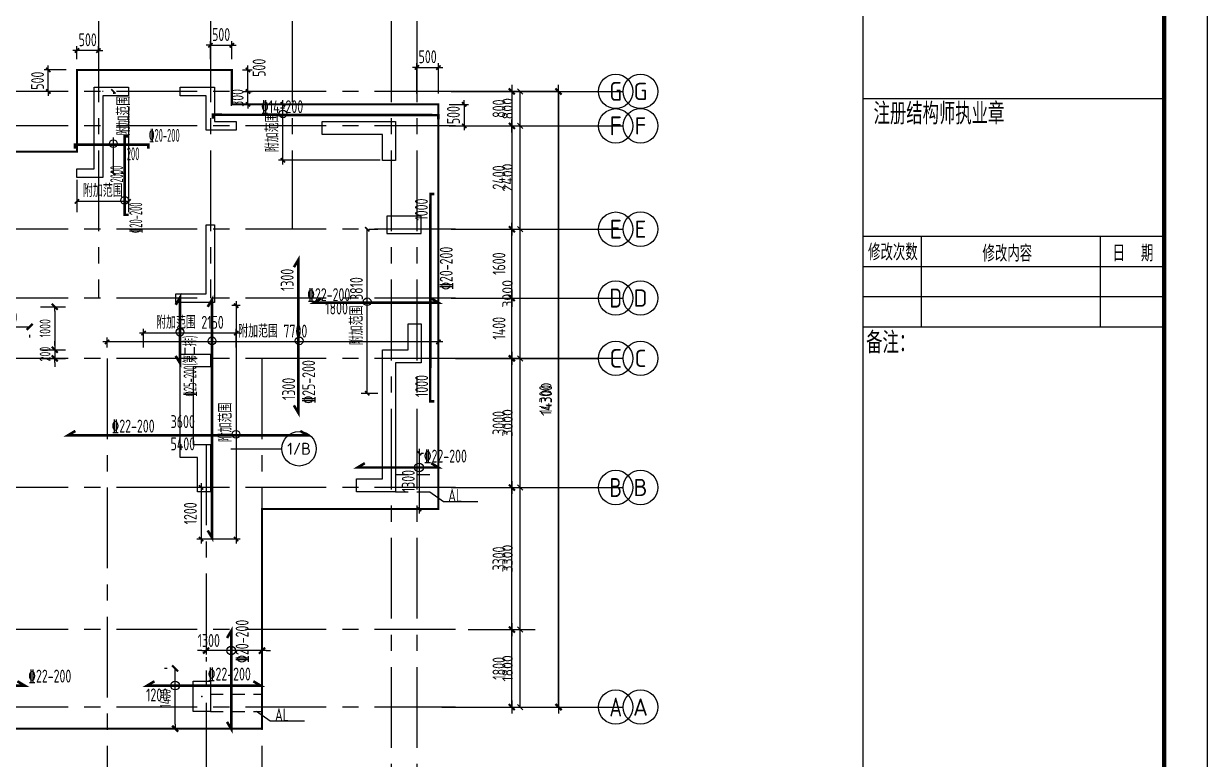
# Model space of a CAD drawing. Extents: x 627893 to 789462, y -407363 to 145317.
# Drawn here: x 714496 to 742006, y 115300 to 132387 of the extents above; entities that cross this region are included whole.
import ezdxf
from ezdxf.enums import TextEntityAlignment as Align

# ---------------------------------------------------------------- set-up
doc = ezdxf.new("R2010")
doc.units = 0
doc.header["$LTSCALE"] = 100
doc.linetypes.add('3', pattern=[5, 3, -2])
doc.linetypes.add('CENTER', pattern=[2, 1.25, -0.25, 0.25, -0.25])
doc.layers.get('0').update_dxf_attribs({"linetype": 'CONTINUOUS'})
doc.layers.get('Defpoints').update_dxf_attribs({"linetype": 'CONTINUOUS'})
for name, color, linetype in [('1508', 2, 'CONTINUOUS'), ('451', 7, 'CONTINUOUS'), ('AXIS', 3, 'CONTINUOUS'), ('AXIS_TEXT', 7, 'CONTINUOUS'), ('DIM', 3, 'CONTINUOUS'), ('dim-wall', 7, 'CONTINUOUS'), ('PAXIS', 253, 'CENTER'), ('PUB_DIM', 3, 'CONTINUOUS'), ('PUB_TITLE', 4, 'CONTINUOUS'), ('Z-TEXT', 2, 'CONTINUOUS'), ('板底钢筋', 24, 'CONTINUOUS'), ('柱', 2, 'CONTINUOUS'), ('梁虚线', 134, '3'), ('砼墙', 3, 'CONTINUOUS'), ('重心计算', 7, 'CONTINUOUS')]:
    doc.layers.add(name, color=color, linetype=linetype)
doc.layers.add('REIN', color=6, linetype='CONTINUOUS', lineweight=18)
doc.styles.add('_TCH_AXIS', font='tssdeng.shx', dxfattribs={"width": 0.7, "bigfont": 'tssdchn.shx'})
doc.styles.add('CADReader_TextStyle', font='tssdeng.shx', dxfattribs={"height": 0.2, "bigfont": 'gbcbig.shx'})
doc.styles.add('COMPLEX', font='tssdeng.shx', dxfattribs={"width": 0.7, "bigfont": 'tssdchn.shx'})
doc.styles.add('dim_font', font='tssdeng.shx', dxfattribs={"width": 0.7, "bigfont": 'tssdchn.shx'})
doc.styles.add('HZTXT2', font='tssdeng.shx', dxfattribs={"width": 0.7, "bigfont": 'tssdchn.shx'})
doc.styles.get("Standard").update_dxf_attribs({"font": 'tssdeng.shx', "width": 0.7, "bigfont": 'tssdchn.shx'})
doc.styles.add('TSSD_Dimension', font='Tssdeng.shx', dxfattribs={"width": 0.7, "bigfont": 'tssdchn.shx'})
doc.dimstyles.new('DIMN', dxfattribs={"dimtxt": 300, "dimasz": 1, "dimexe": 250, "dimexo": 300, "dimgap": 150, "dimtad": 1, "dimdec": 0, "dimzin": 0, "dimdsep": 46, "dimtxsty": 'dim_font', "dimblk": '_DIMX', "dimcen": 0.09, "dimclrt": 7, "dimadec": 0, "dimazin": 0, "dimtfac": 1, "dimtdec": 0, "dimtix": 1, "dimtmove": 2, "dimatfit": 3, "dimldrblk": '_DIMX', "dimfxl": 250, "dimtolj": 1, "dimtzin": 0, "dimarcsym": 0})
doc.dimstyles.new('TSSD_100_100', dxfattribs={"dimtxt": 300, "dimasz": 100, "dimexe": 100, "dimexo": 250, "dimgap": 100, "dimtad": 1, "dimdec": 0, "dimzin": 0, "dimdsep": 46, "dimtxsty": 'TSSD_Dimension', "dimblk": 'ARCHTICK', "dimcen": 0, "dimdle": 100, "dimclrt": 7, "dimadec": 0, "dimazin": 0, "dimtfac": 1, "dimtdec": 0, "dimtix": 1, "dimtmove": 2, "dimatfit": 3, "dimfxl": 1, "dimtolj": 1, "dimtzin": 0, "dimarcsym": 0})
doc.dimstyles.new('TSSD_100_100$0', dxfattribs={"dimtxt": 300, "dimasz": 100, "dimexe": 250, "dimexo": 250, "dimgap": 100, "dimtad": 1, "dimdec": 0, "dimzin": 0, "dimdsep": 46, "dimtxsty": 'TSSD_Dimension', "dimblk": '_TSDBK', "dimblk1": '_TSDBK', "dimblk2": '_TSDBK', "dimsah": 1, "dimcen": 0, "dimclrt": 7, "dimadec": 0, "dimazin": 0, "dimtfac": 1, "dimtdec": 0, "dimtix": 1, "dimtmove": 2, "dimatfit": 3, "dimldrblk": '_TSDBK', "dimfxl": 1, "dimtolj": 1, "dimtzin": 0, "dimarcsym": 0})

# ---------------------------------------------------------------- blocks, each defined once
blk = doc.blocks.new('A1tk')
at = {"layer": 'PUB_TITLE'}
for p, q in [((-526585, -91242), (-526585, -33842)), ((-526585, -47510), (-519585, -47510)), ((-526585, -50710), (-519585, -50710)), ((-525232, -50710), (-525232, -52810)), ((-521079, -50710), (-521079, -52810)), ((-526585, -51410), (-519585, -51410)), ((-526585, -52110), (-519585, -52110)), ((-526585, -52810), (-519585, -52810))]:
    blk.add_line(p, q, dxfattribs=at)
blk.add_lwpolyline([(-602685, -92242), (-602685, -32842), (-518585, -32842), (-518585, -92242)], close=True, dxfattribs=at)
at = {"layer": 'PUB_TITLE', "const_width": 100}
blk.add_lwpolyline([(-600185, -91242), (-519585, -91242), (-519585, -33842), (-600185, -33842)], close=True, dxfattribs=at)
at = {"layer": 'PUB_TITLE', "style": 'HZTXT2', "width": 0.8}
for s, height, p in [('注册结构师执业章', 500, (-524822, -47833)), ('修改次数', 380, (-525893, -51061)), ('修改内容', 380, (-523233, -51088)), ('日  期', 380, (-520313, -51088)), ('备注：', 500, (-525945, -53153))]:
    blk.add_text(s, height=height, dxfattribs=at).set_placement(p, align=Align.MIDDLE)
blk = doc.blocks.new('_ArchTick')
at = {"color": 0, "linetype": 'ByBlock', "const_width": 0.4}
blk.add_lwpolyline([(-0.5, -0.5), (0.5, 0.5)], dxfattribs=at)
blk = doc.blocks.new('*D56')
at = {"layer": 'Defpoints', "color": 0}
for p in [(724135, 131369), (723635, 130513), (724135, 130513)]:
    blk.add_point(p, dxfattribs=at)
at = {"layer": 'DIM', "color": 0, "lineweight": -2}
for p, q in [((723635, 131369), (723535, 131369)), ((723635, 130763), (723635, 131469)), ((723635, 131369), (724135, 131369)), ((724135, 130763), (724135, 131469)), ((724135, 131369), (724235, 131369))]:
    blk.add_line(p, q, dxfattribs=at)
at = {"layer": 'DIM', "color": 0, "lineweight": -2, "xscale": 100, "yscale": 100, "zscale": 100}
for p, rotation in [((723635, 131369), 359.9999999933299), ((724135, 131369), 179.9999999933299)]:
    blk.add_blockref('_ArchTick', p, dxfattribs=dict(at, rotation=rotation))
at = {"layer": 'DIM', "color": 7, "insert": (723885, 131619), "char_height": 300, "attachment_point": 5, "rotation": 360, "style": 'TSSD_Dimension'}
blk.add_mtext('\\A1;500', dxfattribs=at)
blk = doc.blocks.new('*D57')
at = {"layer": 'Defpoints', "color": 0}
for p in [(724135, 130513), (724135, 130013), (724734, 130013)]:
    blk.add_point(p, dxfattribs=at)
at = {"layer": 'DIM', "color": 0, "lineweight": -2}
for p, q in [((724385, 130513), (724834, 130513)), ((724734, 130513), (724734, 130613)), ((724734, 130513), (724734, 130013)), ((724385, 130013), (724834, 130013)), ((724734, 130013), (724734, 129913))]:
    blk.add_line(p, q, dxfattribs=at)
at = {"layer": 'DIM', "color": 0, "lineweight": -2, "xscale": 100, "yscale": 100, "zscale": 100}
for p, rotation in [((724734, 130513), 270), ((724734, 130013), 90)]:
    blk.add_blockref('_ArchTick', p, dxfattribs=dict(at, rotation=rotation))
at = {"layer": 'DIM', "color": 7, "insert": (724484, 130263), "char_height": 300, "attachment_point": 5, "rotation": 90, "style": 'TSSD_Dimension'}
blk.add_mtext('\\A1;500', dxfattribs=at)
blk = doc.blocks.new('*D58')
at = {"layer": 'Defpoints', "color": 0}
for p in [(719335, 130813), (719709, 130813), (719335, 130513)]:
    blk.add_point(p, dxfattribs=at)
at = {"layer": 'DIM', "color": 0, "lineweight": -2}
for p, q in [((719585, 130813), (719809, 130813)), ((719709, 130813), (719709, 130913)), ((719709, 130513), (719709, 130813)), ((719585, 130513), (719809, 130513)), ((719709, 130513), (719709, 130413))]:
    blk.add_line(p, q, dxfattribs=at)
at = {"layer": 'DIM', "color": 0, "lineweight": -2, "xscale": 100, "yscale": 100, "zscale": 100}
for p, rotation in [((719709, 130813), 270), ((719709, 130513), 90)]:
    blk.add_blockref('_ArchTick', p, dxfattribs=dict(at, rotation=rotation))
at = {"layer": 'DIM', "color": 7, "insert": (719459, 130663), "char_height": 300, "attachment_point": 5, "rotation": 90, "style": 'TSSD_Dimension'}
blk.add_mtext('\\A1;300', dxfattribs=at)
blk = doc.blocks.new('*D59')
at = {"layer": 'Defpoints', "color": 0}
for p in [(719335, 131313), (719709, 131313), (719335, 130813)]:
    blk.add_point(p, dxfattribs=at)
at = {"layer": 'DIM', "color": 0, "lineweight": -2}
for p, q in [((719585, 131313), (719809, 131313)), ((719709, 130713), (719709, 131413)), ((719585, 130813), (719809, 130813))]:
    blk.add_line(p, q, dxfattribs=at)
at = {"layer": 'DIM', "color": 0, "lineweight": -2, "xscale": 100, "yscale": 100, "zscale": 100}
for p, rotation in [((719709, 131313), 90), ((719709, 130813), 270)]:
    blk.add_blockref('_ArchTick', p, dxfattribs=dict(at, rotation=rotation))
at = {"layer": 'DIM', "color": 7, "insert": (719968, 131363), "char_height": 300, "attachment_point": 5, "rotation": 90, "style": 'TSSD_Dimension'}
blk.add_mtext('\\A1;500', dxfattribs=at)
blk = doc.blocks.new('*D60')
at = {"layer": 'Defpoints', "color": 0}
for p in [(715735, 131763), (715735, 131313), (716235, 131464)]:
    blk.add_point(p, dxfattribs=at)
at = {"layer": 'DIM', "color": 0, "lineweight": -2}
for p, q in [((715735, 131563), (715735, 131863)), ((716235, 131714), (716235, 131863)), ((715735, 131763), (715635, 131763)), ((716235, 131763), (715735, 131763)), ((716235, 131763), (716335, 131763))]:
    blk.add_line(p, q, dxfattribs=at)
at = {"layer": 'DIM', "color": 0, "lineweight": -2, "xscale": 100, "yscale": 100, "zscale": 100}
for p, rotation in [((715735, 131763), 359.9999999933299), ((716235, 131763), 179.9999999933299)]:
    blk.add_blockref('_ArchTick', p, dxfattribs=dict(at, rotation=rotation))
at = {"layer": 'DIM', "color": 7, "insert": (715985, 132013), "char_height": 300, "attachment_point": 5, "rotation": 360, "style": 'TSSD_Dimension'}
blk.add_mtext('\\A1;500', dxfattribs=at)
blk = doc.blocks.new('*D61')
at = {"layer": 'Defpoints', "color": 0}
for p in [(719335, 131884), (718835, 131313), (719335, 131313)]:
    blk.add_point(p, dxfattribs=at)
at = {"layer": 'DIM', "color": 0, "lineweight": -2}
for p, q in [((718835, 131884), (718735, 131884)), ((718835, 131563), (718835, 131984)), ((718835, 131884), (719335, 131884)), ((719335, 131563), (719335, 131984)), ((719335, 131884), (719435, 131884))]:
    blk.add_line(p, q, dxfattribs=at)
at = {"layer": 'DIM', "color": 0, "lineweight": -2, "xscale": 100, "yscale": 100, "zscale": 100}
for p, rotation in [((718835, 131884), 359.9999999933299), ((719335, 131884), 179.9999999933299)]:
    blk.add_blockref('_ArchTick', p, dxfattribs=dict(at, rotation=rotation))
at = {"layer": 'DIM', "color": 7, "insert": (719085, 132134), "char_height": 300, "attachment_point": 5, "rotation": 360, "style": 'TSSD_Dimension'}
blk.add_mtext('\\A1;500', dxfattribs=at)
blk = doc.blocks.new('*D62')
at = {"layer": 'Defpoints', "color": 0}
for p in [(715069, 131313), (715735, 131313), (715735, 130813)]:
    blk.add_point(p, dxfattribs=at)
at = {"layer": 'DIM', "color": 0, "lineweight": -2}
for p, q in [((715485, 131313), (714969, 131313)), ((715069, 131313), (715069, 131413)), ((715069, 130813), (715069, 131313)), ((715485, 130813), (714969, 130813)), ((715069, 130813), (715069, 130713))]:
    blk.add_line(p, q, dxfattribs=at)
at = {"layer": 'DIM', "color": 0, "lineweight": -2, "xscale": 100, "yscale": 100, "zscale": 100}
for p, rotation in [((715069, 131313), 270), ((715069, 130813), 90)]:
    blk.add_blockref('_ArchTick', p, dxfattribs=dict(at, rotation=rotation))
at = {"layer": 'DIM', "color": 7, "insert": (714819, 131063), "char_height": 300, "attachment_point": 5, "rotation": 90, "style": 'TSSD_Dimension'}
blk.add_mtext('\\A1;500', dxfattribs=at)
blk = doc.blocks.new('*D85')
at = {"layer": 'Defpoints', "color": 0}
for p in [(719485, 121613), (718620, 120413), (719625, 120413)]:
    blk.add_point(p, dxfattribs=at)
at = {"layer": 'DIM', "color": 0, "lineweight": -2}
for p, q in [((719235, 121613), (718520, 121613)), ((718620, 121713), (718620, 120313)), ((719375, 120413), (718520, 120413))]:
    blk.add_line(p, q, dxfattribs=at)
at = {"layer": 'DIM', "color": 0, "lineweight": -2, "xscale": 100, "yscale": 100, "zscale": 100}
for p, rotation in [((718620, 121613), 90), ((718620, 120413), 270)]:
    blk.add_blockref('_ArchTick', p, dxfattribs=dict(at, rotation=rotation))
at = {"layer": 'DIM', "color": 7, "insert": (718370, 121013), "char_height": 300, "attachment_point": 5, "rotation": 90, "style": 'TSSD_Dimension'}
blk.add_mtext('\\A1;1200', dxfattribs=at)
blk = doc.blocks.new('_TSDBK')
blk.add_line((-1, 0), (0, 0))
at = {"const_width": 0.5}
blk.add_lwpolyline([(-0.7, -0.7), (0.7, 0.7)], dxfattribs=at)
blk = doc.blocks.new('*D93')
at = {"layer": 'Defpoints', "color": 0}
for p in [(718016, 117413), (718080, 117413), (718080, 116013)]:
    blk.add_point(p, dxfattribs=at)
at = {"layer": 'dim-wall', "color": 0, "lineweight": -2}
for p, q in [((717830, 117413), (717766, 117413)), ((718016, 116113), (718016, 117313)), ((717830, 116013), (717766, 116013))]:
    blk.add_line(p, q, dxfattribs=at)
at = {"layer": 'dim-wall', "color": 0, "lineweight": -2, "xscale": 100, "yscale": 100, "zscale": 100}
for p, rotation in [((718016, 117413), 90), ((718016, 116013), 270)]:
    blk.add_blockref('_TSDBK', p, dxfattribs=dict(at, rotation=rotation))
at = {"layer": 'dim-wall', "color": 7, "insert": (717791, 116713), "char_height": 250, "attachment_point": 5, "rotation": 90, "style": 'TSSD_Dimension'}
blk.add_mtext('\\A1;1400', dxfattribs=at)
blk = doc.blocks.new('*D94')
at = {"layer": 'Defpoints', "color": 0}
for p in [(723485, 122413), (723485, 121113), (723685, 121113)]:
    blk.add_point(p, dxfattribs=at)
at = {"layer": 'dim-wall', "color": 0, "lineweight": -2}
for p, q in [((723685, 122513), (723685, 121013)), ((723735, 122413), (723785, 122413)), ((723735, 121113), (723785, 121113))]:
    blk.add_line(p, q, dxfattribs=at)
at = {"layer": 'dim-wall', "color": 0, "lineweight": -2, "xscale": 100, "yscale": 100, "zscale": 100}
for p, rotation in [((723685, 122413), 90), ((723685, 121113), 270)]:
    blk.add_blockref('_ArchTick', p, dxfattribs=dict(at, rotation=rotation))
at = {"layer": 'dim-wall', "color": 7, "insert": (723435, 121763), "char_height": 300, "attachment_point": 5, "rotation": 90, "style": 'TSSD_Dimension'}
blk.add_mtext('\\A1;1300', dxfattribs=at)
blk = doc.blocks.new('*D95')
at = {"layer": 'Defpoints', "color": 0}
for p in [(719775, 125838), (719433, 120413), (719775, 120413)]:
    blk.add_point(p, dxfattribs=at)
at = {"layer": 'dim-wall', "color": 0, "lineweight": -2}
for p, q in [((719525, 125838), (719333, 125838)), ((719433, 125938), (719433, 120313)), ((719525, 120413), (719333, 120413))]:
    blk.add_line(p, q, dxfattribs=at)
at = {"layer": 'dim-wall', "color": 0, "lineweight": -2, "xscale": 100, "yscale": 100, "zscale": 100}
for p, rotation in [((719433, 125838), 90), ((719433, 120413), 270)]:
    blk.add_blockref('_ArchTick', p, dxfattribs=dict(at, rotation=rotation))
at = {"layer": 'dim-wall', "color": 7, "insert": (719183, 123125), "char_height": 300, "attachment_point": 5, "rotation": 90, "style": 'TSSD_Dimension'}
blk.add_mtext('\\A1;\\A1;附加范围', dxfattribs=at)
blk = doc.blocks.new('*D96')
at = {"layer": 'Defpoints', "color": 0}
for p in [(716435, 124996), (724135, 125112), (716435, 124613)]:
    blk.add_point(p, dxfattribs=at)
at = {"layer": 'dim-wall', "color": 0, "lineweight": -2}
for p, q in [((724235, 124996), (716335, 124996)), ((716435, 124863), (716435, 125096)), ((724135, 124862), (724135, 124896))]:
    blk.add_line(p, q, dxfattribs=at)
at = {"layer": 'dim-wall', "color": 0, "lineweight": -2, "xscale": 100, "yscale": 100, "zscale": 100}
for p, rotation in [((716435, 124996), 179.9999999933299), ((724135, 124996), 359.9999999933299)]:
    blk.add_blockref('_ArchTick', p, dxfattribs=dict(at, rotation=rotation))
at = {"layer": 'dim-wall', "color": 11, "insert": (720285, 125246), "char_height": 300, "attachment_point": 5, "rotation": 360, "style": 'TSSD_Dimension'}
blk.add_mtext('\\A1;附加范围 7700', dxfattribs=at)
blk = doc.blocks.new('*D97')
at = {"layer": 'Defpoints', "color": 0}
for p in [(717285, 125200), (717285, 124613), (719435, 124613)]:
    blk.add_point(p, dxfattribs=at)
at = {"layer": 'dim-wall', "color": 0, "lineweight": -2}
for p, q in [((719535, 125200), (717185, 125200)), ((717285, 124863), (717285, 125300)), ((719435, 124863), (719435, 125300))]:
    blk.add_line(p, q, dxfattribs=at)
at = {"layer": 'dim-wall', "color": 0, "lineweight": -2, "xscale": 100, "yscale": 100, "zscale": 100, "rotation": 180}
blk.add_blockref('_ArchTick', (717285, 125200), dxfattribs=at)
at = {"layer": 'dim-wall', "color": 0, "lineweight": -2, "xscale": 100, "yscale": 100, "zscale": 100}
blk.add_blockref('_ArchTick', (719435, 125200), dxfattribs=at)
at = {"layer": 'dim-wall', "color": 7, "insert": (718360, 125450), "char_height": 300, "attachment_point": 5, "style": 'TSSD_Dimension'}
blk.add_mtext('\\A1;附加范围 2150', dxfattribs=at)
blk = doc.blocks.new('*D98')
at = {"layer": 'Defpoints', "color": 0}
for p in [(722268, 127613), (722480, 127613), (722089, 123803)]:
    blk.add_point(p, dxfattribs=at)
at = {"layer": 'dim-wall', "color": 0, "lineweight": -2}
for p, q in [((722480, 123803), (722480, 127613)), ((722518, 127613), (722730, 127613)), ((722339, 123803), (722730, 123803))]:
    blk.add_line(p, q, dxfattribs=at)
at = {"layer": 'dim-wall', "color": 0, "lineweight": -2, "xscale": 100, "yscale": 100, "zscale": 100}
for p, rotation in [((722480, 127613), 90), ((722480, 123803), 270)]:
    blk.add_blockref('_ArchTick', p, dxfattribs=dict(at, rotation=rotation))
at = {"layer": 'dim-wall', "color": 7, "insert": (722230, 125708), "char_height": 300, "attachment_point": 5, "rotation": 90, "style": 'TSSD_Dimension'}
blk.add_mtext('\\A1;附加范围 3810', dxfattribs=at)
blk = doc.blocks.new('*D99')
at = {"layer": 'Defpoints', "color": 0}
for p in [(720521, 130513), (723035, 130513), (723035, 129213)]:
    blk.add_point(p, dxfattribs=at)
at = {"layer": 'dim-wall', "color": 0, "lineweight": -2}
for p, q in [((722785, 130513), (720421, 130513)), ((720521, 129113), (720521, 130613)), ((722785, 129213), (720421, 129213))]:
    blk.add_line(p, q, dxfattribs=at)
at = {"layer": 'dim-wall', "color": 0, "lineweight": -2, "xscale": 100, "yscale": 100, "zscale": 100}
for p, rotation in [((720521, 130513), 90), ((720521, 129213), 270)]:
    blk.add_blockref('_ArchTick', p, dxfattribs=dict(at, rotation=rotation))
at = {"layer": 'dim-wall', "color": 7, "insert": (720271, 129863), "char_height": 300, "attachment_point": 5, "rotation": 90, "style": 'TSSD_Dimension'}
blk.add_mtext('\\A1;\\A1;\\A1;\\A1;\\A1;附加范围', dxfattribs=at)
blk = doc.blocks.new('*D100')
at = {"layer": 'Defpoints', "color": 0}
for p in [(713635, 125812), (714635, 125409), (714635, 125345)]:
    blk.add_point(p, dxfattribs=at)
at = {"layer": 'dim-wall', "color": 0, "lineweight": -2}
for p, q in [((713635, 125562), (713635, 125095)), ((713735, 125345), (714535, 125345)), ((714635, 125159), (714635, 125095))]:
    blk.add_line(p, q, dxfattribs=at)
at = {"layer": 'dim-wall', "color": 0, "lineweight": -2, "xscale": 100, "yscale": 100, "zscale": 100}
for p, rotation in [((713635, 125345), 179.9999999933299), ((714635, 125345), 359.9999999933299)]:
    blk.add_blockref('_TSDBK', p, dxfattribs=dict(at, rotation=rotation))
at = {"layer": 'dim-wall', "color": 7, "insert": (714135, 125570), "char_height": 250, "attachment_point": 5, "rotation": 360, "style": 'TSSD_Dimension'}
blk.add_mtext('\\A1;1000', dxfattribs=at)
blk = doc.blocks.new('*D101')
at = {"layer": 'Defpoints', "color": 0}
for p in [(714635, 125813), (714635, 124812), (715219, 124812)]:
    blk.add_point(p, dxfattribs=at)
at = {"layer": 'dim-wall', "color": 0, "lineweight": -2}
for p, q in [((714885, 125813), (715469, 125813)), ((715219, 125713), (715219, 124912)), ((714885, 124812), (715469, 124812))]:
    blk.add_line(p, q, dxfattribs=at)
at = {"layer": 'dim-wall', "color": 0, "lineweight": -2, "xscale": 100, "yscale": 100, "zscale": 100}
for p, rotation in [((715219, 125813), 90), ((715219, 124812), 270)]:
    blk.add_blockref('_TSDBK', p, dxfattribs=dict(at, rotation=rotation))
at = {"layer": 'dim-wall', "color": 7, "insert": (714994, 125312), "char_height": 250, "attachment_point": 5, "rotation": 90, "style": 'TSSD_Dimension'}
blk.add_mtext('\\A1;1000', dxfattribs=at)
blk = doc.blocks.new('*D102')
at = {"layer": 'Defpoints', "color": 0}
for p in [(714635, 124812), (714635, 124613), (715219, 124613)]:
    blk.add_point(p, dxfattribs=at)
at = {"layer": 'dim-wall', "color": 0, "lineweight": -2}
for p, q in [((715219, 124912), (715219, 125012)), ((714885, 124812), (715469, 124812)), ((715219, 124812), (715219, 124613)), ((714885, 124613), (715469, 124613)), ((715219, 124513), (715219, 124413))]:
    blk.add_line(p, q, dxfattribs=at)
at = {"layer": 'dim-wall', "color": 0, "lineweight": -2, "xscale": 100, "yscale": 100, "zscale": 100}
for p, rotation in [((715219, 124812), 270), ((715219, 124613), 90)]:
    blk.add_blockref('_TSDBK', p, dxfattribs=dict(at, rotation=rotation))
at = {"layer": 'dim-wall', "color": 7, "insert": (714994, 124712), "char_height": 250, "attachment_point": 5, "rotation": 90, "style": 'TSSD_Dimension'}
blk.add_mtext('\\A1;200', dxfattribs=at)
blk = doc.blocks.new('*D103')
at = {"layer": 'Defpoints', "color": 0}
for p in [(716591, 130813), (716502, 128913), (716581, 128913)]:
    blk.add_point(p, dxfattribs=at)
at = {"layer": 'dim-wall', "color": 0, "lineweight": -2}
for p, q in [((716341, 130813), (716331, 130813)), ((716581, 130813), (716581, 130759)), ((716581, 128913), (716581, 129742)), ((716752, 128913), (716831, 128913))]:
    blk.add_line(p, q, dxfattribs=at)
at = {"layer": 'dim-wall', "color": 0, "lineweight": -2, "xscale": 100, "yscale": 100, "zscale": 100}
for p, rotation in [((716581, 130813), 90), ((716581, 128913), 270)]:
    blk.add_blockref('_ArchTick', p, dxfattribs=dict(at, rotation=rotation))
at = {"layer": 'dim-wall', "color": 7, "insert": (716817, 130251), "char_height": 300, "attachment_point": 5, "rotation": 90, "style": 'TSSD_Dimension'}
blk.add_mtext('\\A1;\\A1;\\A1;\\A1;\\A1;\\A1;附加范围', dxfattribs=at)
blk = doc.blocks.new('*D104')
at = {"layer": 'Defpoints', "color": 0}
for p in [(716935, 130713), (715735, 129013), (715735, 128260)]:
    blk.add_point(p, dxfattribs=at)
at = {"layer": 'dim-wall', "color": 0, "lineweight": -2}
for p, q in [((716935, 130463), (716935, 128010)), ((715735, 128763), (715735, 128010)), ((716935, 128260), (715735, 128260))]:
    blk.add_line(p, q, dxfattribs=at)
at = {"layer": 'dim-wall', "color": 0, "lineweight": -2, "xscale": 100, "yscale": 100, "zscale": 100}
for p, rotation in [((715735, 128260), 179.9999999933299), ((716935, 128260), 359.9999999933299)]:
    blk.add_blockref('_ArchTick', p, dxfattribs=dict(at, rotation=rotation))
at = {"layer": 'dim-wall', "color": 7, "insert": (716335, 128510), "char_height": 300, "attachment_point": 5, "rotation": 360, "style": 'TSSD_Dimension'}
blk.add_mtext('\\A1;\\A1;\\A1;\\A1;\\A1;\\A1;附加范围', dxfattribs=at)
blk = doc.blocks.new('*D107')
at = {"layer": 'Defpoints', "color": 0}
for p in [(718735, 117926), (718735, 117824), (720035, 117926)]:
    blk.add_point(p, dxfattribs=at)
at = {"layer": 'dim-wall', "color": 0, "lineweight": -2}
for p, q in [((718635, 117824), (718535, 117824)), ((720035, 117824), (718735, 117824)), ((720135, 117824), (720235, 117824)), ((718735, 117676), (718735, 117574)), ((720035, 117676), (720035, 117574))]:
    blk.add_line(p, q, dxfattribs=at)
at = {"layer": 'dim-wall', "color": 0, "lineweight": -2, "xscale": 100, "yscale": 100, "zscale": 100}
blk.add_blockref('_TSDBK', (718735, 117824), dxfattribs=at)
at = {"layer": 'dim-wall', "color": 0, "lineweight": -2, "xscale": 100, "yscale": 100, "zscale": 100, "rotation": 180}
blk.add_blockref('_TSDBK', (720035, 117824), dxfattribs=at)
at = {"layer": 'dim-wall', "color": 7, "insert": (718799, 118060), "char_height": 300, "attachment_point": 5, "style": 'TSSD_Dimension'}
blk.add_mtext('\\A1;1300', dxfattribs=at)
blk = doc.blocks.new('_AXISO')
blk.add_circle((0, 0), 0.5)
at = {"layer": 'AXIS_TEXT', "style": 'COMPLEX', "width": 1.041667}
blk.add_attdef('A', text='', height=0.56, dxfattribs=at).set_placement((-0.25, -0.28), (0.25, -0.28), align=Align.FIT)
blk = doc.blocks.new('_DIMX')
blk.add_line((-150, 0), (150, 0))
at = {"const_width": 50}
blk.add_lwpolyline([(-70, -70), (70, 70)], dxfattribs=at)
blk = doc.blocks.new('*D1039')
at = {"layer": 'Defpoints', "color": 0}
for p in [(724529, 130813), (724529, 130013), (725842, 130013)]:
    blk.add_point(p, dxfattribs=at)
at = {"layer": 'PUB_DIM', "color": 0, "lineweight": -2}
for p, q in [((724829, 130813), (726092, 130813)), ((725842, 130814), (725842, 130815)), ((725842, 130813), (725842, 130013)), ((724829, 130013), (726092, 130013)), ((725842, 130012), (725842, 130011))]:
    blk.add_line(p, q, dxfattribs=at)
for p, rotation in [((725842, 130813), 270), ((725842, 130013), 90)]:
    blk.add_blockref('_DIMX', p, dxfattribs=dict(at, rotation=rotation))
at = {"layer": 'PUB_DIM', "color": 7, "insert": (725542, 130413), "char_height": 300, "attachment_point": 5, "rotation": 90, "style": 'dim_font'}
blk.add_mtext('\\A1;800', dxfattribs=at)
blk = doc.blocks.new('*D1040')
at = {"layer": 'Defpoints', "color": 0}
for p in [(724529, 130013), (724529, 127613), (725842, 127613)]:
    blk.add_point(p, dxfattribs=at)
at = {"layer": 'PUB_DIM', "color": 0, "lineweight": -2}
for p, q in [((724829, 130013), (726092, 130013)), ((725842, 130012), (725842, 127614)), ((724829, 127613), (726092, 127613))]:
    blk.add_line(p, q, dxfattribs=at)
for p, rotation in [((725842, 130013), 90), ((725842, 127613), 270)]:
    blk.add_blockref('_DIMX', p, dxfattribs=dict(at, rotation=rotation))
at = {"layer": 'PUB_DIM', "color": 7, "insert": (725542, 128813), "char_height": 300, "attachment_point": 5, "rotation": 90, "style": 'dim_font'}
blk.add_mtext('\\A1;2400', dxfattribs=at)

msp = doc.modelspace()

# ---------------------------------------------------------------- linework, layer by layer
at = {"layer": '1508', "const_width": 50}
msp.add_lwpolyline([(678034.5, 116012.5), (720034.5, 116012.5), (720034.5, 121112.5), (724134.5, 121112.5), (724134.5, 121112.5), (724134.5, 121112.5), (724134.5, 130512.5), (724134.5, 130512.5), (724134.5, 130512.5), (719334.5, 130512.5), (719334.5, 131312.5), (715734.5, 131312.5), (715734.5, 129412.5), (712034.5, 129412.5)], dxfattribs=at)
at = {"layer": '451'}
for centre, radius in [((720520.6, 130290.5), 89.9), ((716581.3, 129598.6), 89.9), ((716844.4, 128282.5), 89.9), ((722480.4, 125927.6), 89.9), ((718129.2, 125222.2), 89.9), ((718873.5, 125018.8), 89.9), ((720899.6, 125018.8), 89.9), ((719432.6, 122849.2), 89.9), ((723684.6, 122078), 102.2), ((719318.1, 117826.8), 102.2), ((718015.6, 117012.9), 102.2)]:
    msp.add_circle(centre, radius, dxfattribs=at)
at = {"layer": 'AXIS'}
for p, q in [((724528.6, 130812.9), (727855.7, 130812.9)), ((724528.6, 130012.9), (727855.7, 130012.9)), ((724528.6, 127612.9), (727855.7, 127612.9)), ((724528.6, 126012.9), (727855.7, 126012.9)), ((724528.6, 124612.9), (727855.7, 124612.9)), ((724528.6, 121612.9), (727855.7, 121612.9)), ((724528.6, 116512.9), (727855.7, 116512.9))]:
    msp.add_line(p, q, dxfattribs=at)
at = {"layer": 'AXIS', "linetype": 'Continuous'}
for points in [[(724432.2, 130813.8), (728432.2, 130813.8)], [(724432.2, 130013.8), (728432.2, 130013.8)], [(724432.2, 127613.8), (728432.2, 127613.8)], [(724432.2, 126013.8), (728432.2, 126013.8)], [(724432.2, 124613.8), (728432.2, 124613.8)], [(719307.6, 122512.5), (720497.1, 122512.5)], [(719307.6, 122512.5), (720497.1, 122512.5)], [(724432.2, 121613.8), (728432.2, 121613.8)], [(724432.2, 116513.8), (728432.2, 116513.8)]]:
    msp.add_lwpolyline(points, dxfattribs=at)
for centre in [(728832.2, 130813.8), (728832.2, 130013.8), (728832.2, 127613.8), (728832.2, 126013.8), (728832.2, 124613.8), (720897, 122512.5), (720897, 122512.5), (728832.2, 121613.8), (728832.2, 116513.8)]:
    msp.add_circle(centre, 400, dxfattribs=at)
at = {"layer": 'PAXIS', "ltscale": 15}
for points in [[(716234.5, 132441.9), (716234.5, 126012.9)], [(718834.5, 132441.9), (718834.5, 126012.9)], [(720734.5, 132441.9), (720734.5, 127612.9)], [(723034.5, 132441.9), (723034.5, 114510.6)], [(723634.5, 132441.9), (723634.5, 114510.6)], [(724528.6, 130812.9), (673466.9, 130812.9)], [(724528.6, 130012.9), (673466.9, 130012.9)], [(724528.6, 127612.9), (673466.9, 127612.9)], [(724528.6, 126012.9), (673466.9, 126012.9)], [(724528.6, 124612.9), (673466.9, 124612.9)], [(716434.5, 124612.9), (716434.5, 114510.6)], [(720034.5, 124612.9), (720034.5, 114510.6)], [(718734.5, 122612.5), (718734.5, 114510.6)], [(724528.6, 121612.9), (673466.9, 121612.9)], [(724528.6, 118312.9), (673466.9, 118312.9)], [(724528.6, 116512.9), (673466.9, 116512.9)]]:
    msp.add_lwpolyline(points, dxfattribs=at)
at = {"layer": 'PUB_DIM', "linetype": 'Continuous'}
for points in [[(724215.8, 116512.5), (726934.6, 116512.5), (726934.6, 130812.5), (724215.8, 130812.5)], [(724432.2, 116512.5), (726034.6, 116512.5), (726034.6, 130812.5), (724432.2, 130812.5)], [(725684.6, 130812.5), (726384.6, 130812.5)], [(725972.7, 130874.4), (726096.4, 130750.6)], [(726584.6, 130812.5), (727284.6, 130812.5)], [(726872.7, 130874.4), (726996.4, 130750.6)], [(725684.6, 130012.5), (726384.6, 130012.5)], [(725972.7, 130074.4), (726096.4, 129950.6)], [(725972.7, 127674.4), (726096.4, 127550.6)], [(725684.6, 127612.5), (726384.6, 127612.5)], [(725972.7, 124674.4), (726096.4, 124550.6)], [(725684.6, 124612.5), (726384.6, 124612.5)], [(725684.6, 121612.5), (726384.6, 121612.5)], [(725972.7, 121674.4), (726096.4, 121550.6)], [(725684.6, 118312.5), (726384.6, 118312.5)], [(725972.7, 118374.4), (726096.4, 118250.6)], [(725684.6, 116512.5), (726384.6, 116512.5)], [(725972.7, 116574.4), (726096.4, 116450.6)], [(726584.6, 116512.5), (727284.6, 116512.5)], [(726872.7, 116574.4), (726996.4, 116450.6)]]:
    msp.add_lwpolyline(points, dxfattribs=at)
at = {"layer": 'REIN', "const_width": 60}
for points in [[(724134.5, 130166.8), (724134.5, 130262.5), (718897.3, 130270.8), (718897.3, 130179.5)], [(717394.9, 129480.7), (717394.9, 129576.4), (715689.9, 129576.2), (715689.9, 129484.8)], [(716940.1, 127946), (716844.4, 127946), (716844.5, 129768.8), (716935.8, 129768.8)], [(724039.2, 123613.3), (723943.5, 123613.5), (723950.8, 128431.9), (724042.2, 128431.6)]]:
    msp.add_lwpolyline(points, dxfattribs=at)
at = {"layer": 'Z-TEXT'}
for p, q in [((724251.9, 121279.5), (723932.5, 121506.3)), ((725052.3, 121279.5), (724251.9, 121279.5)), ((720226.5, 116185.7), (719907.1, 116412.5)), ((721026.9, 116185.7), (720226.5, 116185.7))]:
    msp.add_line(p, q, dxfattribs=at)
at = {"layer": '板底钢筋', "const_width": 60}
for points in [[(720776.9, 123521), (720876.9, 123354.3), (720876.9, 126897.1), (720776.9, 126730.4)], [(718029.2, 124669.7), (718129.2, 124503), (718129.2, 126023.8), (718029.2, 125857.1)], [(718773.5, 120614.5), (718873.5, 120447.8), (718873.5, 125976.4), (718773.5, 125809.8)], [(723967.9, 126005.4), (724134.5, 125905.4), (721242.4, 125905.4), (721409.1, 126005.4)], [(720924.4, 122926.9), (721091, 122826.9), (715531, 122826.9), (715697.7, 122926.9)], [(723967.9, 122178.5), (724134.5, 122078.5), (722257.6, 122078.5), (722424.3, 122178.5)], [(719222.4, 116168.8), (719322.4, 116002.1), (719322.4, 118284.4), (719222.4, 118117.7)], [(712479.8, 117112.5), (712313.1, 117012.5), (714517.3, 117012.5), (714350.6, 117112.5)], [(719833.3, 117112.7), (720000, 117012.7), (717369, 117012.7), (717535.7, 117112.7)]]:
    msp.add_lwpolyline(points, dxfattribs=at)
at = {"layer": '柱'}
for points in [[(723734.5, 127512.5), (723734.5, 127912.5), (722934.5, 127912.5), (722934.5, 127512.5)], [(723734.5, 127512.5), (723734.5, 127912.5), (722934.5, 127912.5), (722934.5, 127512.5)], [(723734.5, 127512.5), (723734.5, 127912.5), (722934.5, 127912.5), (722934.5, 127512.5)], [(723734.5, 127512.5), (723734.5, 127912.5), (722934.5, 127912.5), (722934.5, 127512.5)], [(718834.5, 117112.5), (718834.5, 116412.5), (718434.5, 116412.5), (718434.5, 117112.5)]]:
    msp.add_lwpolyline(points, close=True, dxfattribs=at)
at = {"layer": '梁虚线'}
for p, q in [((723134.5, 121912.5), (724134.5, 121912.5)), ((723134.5, 121512.5), (724134.5, 121512.5)), ((718834.5, 116812.5), (720034.5, 116812.5)), ((718834.5, 116412.5), (720034.5, 116412.5))]:
    msp.add_line(p, q, dxfattribs=at)
at = {"layer": '砼墙'}
for points in [[(716934.5, 130712.5), (716334.5, 130712.5), (716334.5, 128812.5), (715734.5, 128812.5), (715734.5, 129012.5), (716134.5, 129012.5), (716134.5, 130912.5), (716934.5, 130912.5)], [(719434.5, 129912.5), (718734.5, 129912.5), (718734.5, 130712.5), (718134.5, 130712.5), (718134.5, 130912.5), (718934.5, 130912.5), (718934.5, 130112.5), (719434.5, 130112.5)], [(722834.5, 129212.5), (722834.5, 129812.5), (721434.5, 129812.5), (721434.5, 130112.5), (723134.5, 130112.5), (723134.5, 129212.5)], [(718934.5, 127712.5), (718934.5, 125912.5), (718034.5, 125912.5), (718034.5, 126112.5), (718734.5, 126112.5), (718734.5, 127712.5)], [(723734.5, 125412.5), (723734.5, 124512.5), (723134.5, 124512.5), (723134.5, 121512.5), (722234.5, 121512.5), (722234.5, 121812.5), (722834.5, 121812.5), (722834.5, 124812.5), (723434.5, 124812.5), (723434.5, 125412.5)], [(718534.5, 121512.5), (718534.5, 122312.5), (718134.5, 122312.5), (718134.5, 124712.5), (718834.5, 124712.5), (718834.5, 124412.5), (718434.5, 124412.5), (718434.5, 122612.5), (718834.5, 122612.5), (718834.5, 121512.5)]]:
    msp.add_lwpolyline(points, close=True, dxfattribs=at)
at = {"layer": '重心计算', "color": 5}
msp.add_point((718634.5, 116762.5), dxfattribs=at)
msp.add_point((718634.5, 116762.5), dxfattribs=at)
msp.add_point((718634.5, 116762.5), dxfattribs=at)

# ---------------------------------------------------------------- block references
msp.add_blockref('A1tk', (1260590.7, 178158.8))
at = {"layer": 'AXIS'}
ref = msp.add_blockref('_AXISO', (728255.7, 130812.9), dxfattribs=dict(at, xscale=800, yscale=800, zscale=800))
ref.add_attrib('A', 'G', dxfattribs={"layer": 'AXIS_TEXT', "height": 438.4, "style": '_TCH_AXIS', "width": 0.933333}).set_placement((728109.6, 130593.7), (728401.8, 130593.7), align=Align.FIT)
ref = msp.add_blockref('_AXISO', (728255.7, 130012.9), dxfattribs=dict(at, xscale=800, yscale=800, zscale=800))
ref.add_attrib('A', 'F', dxfattribs={"layer": 'AXIS_TEXT', "height": 438.4, "style": '_TCH_AXIS', "width": 1.076923}).set_placement((728109.6, 129793.7), (728401.8, 129793.7), align=Align.FIT)
ref = msp.add_blockref('_AXISO', (728255.7, 127612.9), dxfattribs=dict(at, xscale=800, yscale=800, zscale=800))
ref.add_attrib('A', 'E', dxfattribs={"layer": 'AXIS_TEXT', "height": 438.4, "style": '_TCH_AXIS', "width": 1.076923}).set_placement((728109.6, 127393.7), (728401.8, 127393.7), align=Align.FIT)
ref = msp.add_blockref('_AXISO', (728255.7, 126012.9), dxfattribs=dict(at, xscale=800, yscale=800, zscale=800))
ref.add_attrib('A', 'D', dxfattribs={"layer": 'AXIS_TEXT', "height": 438.4, "style": '_TCH_AXIS'}).set_placement((728109.6, 125793.7), (728401.8, 125793.7), align=Align.FIT)
ref = msp.add_blockref('_AXISO', (728255.7, 124612.9), dxfattribs=dict(at, xscale=800, yscale=800, zscale=800))
ref.add_attrib('A', 'C', dxfattribs={"layer": 'AXIS_TEXT', "height": 438.4, "style": '_TCH_AXIS', "width": 0.933333}).set_placement((728109.6, 124393.7), (728401.8, 124393.7), align=Align.FIT)
ref = msp.add_blockref('_AXISO', (728255.7, 121612.9), dxfattribs=dict(at, xscale=800, yscale=800, zscale=800))
ref.add_attrib('A', 'B', dxfattribs={"layer": 'AXIS_TEXT', "height": 438.4, "style": '_TCH_AXIS'}).set_placement((728109.6, 121393.7), (728401.8, 121393.7), align=Align.FIT)
ref = msp.add_blockref('_AXISO', (728255.7, 116512.9), dxfattribs=dict(at, xscale=800, yscale=800, zscale=800))
ref.add_attrib('A', 'A', dxfattribs={"layer": 'AXIS_TEXT', "height": 438.4, "style": '_TCH_AXIS', "width": 0.875}).set_placement((728109.6, 116293.7), (728401.8, 116293.7), align=Align.FIT)

# ---------------------------------------------------------------- texts
at = {"layer": 'AXIS', "color": 7, "style": 'CADReader_TextStyle'}
for s, height, p in [('G', 400, (728832.2, 130813.8)), ('F', 400, (728832.2, 130013.8)), ('E', 400, (728832.2, 127613.8)), ('D', 400, (728832.2, 126013.8)), ('C', 400, (728832.2, 124613.8)), ('1/B', 280, (720897, 122512.5)), ('1/B', 280, (720897, 122512.5)), ('B', 400, (728832.2, 121613.8)), ('A', 400, (728832.2, 116513.8))]:
    msp.add_text(s, height=height, dxfattribs=at).set_placement(p, align=Align.MIDDLE)
at = {"layer": 'PUB_DIM', "color": 7, "style": 'CADReader_TextStyle'}
for s, p in [('800', (725740.5, 130412.5)), ('2400', (725740.5, 128812.5)), ('3000', (725740.5, 126112.5)), ('14300', (726640.5, 123662.5)), ('3000', (725740.5, 123112.5)), ('3300', (725740.5, 119962.5)), ('1800', (725740.5, 117412.5))]:
    msp.add_text(s, height=245, rotation=90, dxfattribs=at).set_placement(p, align=Align.MIDDLE)
at = {"layer": 'Z-TEXT'}
for s, rotation, width, p in [('%%13214-200', 360, 0.7, (720013.5, 130309.2)), ('%%13220-200', 360, 0.5, (717407.3, 129643.1)), ('1200', 360, 0.5, (716821, 129214.9)), ('2000', 90, 0.5, (716806.6, 128696.9)), ('%%13220-200', 90, 0.5, (717252.2, 127518.7)), ('1000', 90, 0.7, (723890.2, 127813.6)), ('%%13220-200', 90, 0.7, (724467.2, 126204.6)), ('1300', 90, 0.7, (720770.6, 126178.2)), ('%%13222-200', 360, 0.7, (721085.5, 125942.8)), ('1800', 360, 0.7, (721505.6, 125632.6)), ('%%13225-200(第二排)', 90, 0.5, (718511.1, 123724.2)), ('%%13225-200', 90, 0.7, (721269, 123561.5)), ('1300', 90, 0.7, (720804.6, 123645.5)), ('1000', 90, 0.7, (723897, 123714.9)), ('3600', 360, 0.7, (717913.2, 122993.8)), ('%%13222-200', 360, 0.7, (716538.5, 122889.3)), ('5400', 360, 0.7, (717909.6, 122477)), ('%%13222-200', 360, 0.7, (723796, 122192.5)), ('%%13220-200', 90, 0.7, (719723.5, 117540.1)), ('%%13222-200', 360, 0.7, (718774.2, 117130.1)), ('1200', 360, 0.7, (717341.4, 116646))]:
    msp.add_text(s, height=300, rotation=rotation, dxfattribs=dict(at, width=width)).set_placement(p)
at = {"layer": 'Z-TEXT', "width": 0.7}
for s, p in [('AL', (724363.3, 121277.1)), ('%%13222-200', (714602.3, 117082.5)), ('AL', (720337.9, 116183.3))]:
    msp.add_text(s, height=300, dxfattribs=at).set_placement(p)

# ---------------------------------------------------------------- dimensions: what is measured, and where the dimension line sits
at = {"layer": 'DIM'}
for base, p1, p2, angle, picture, middle in [((719334.5, 131884.5), (718834.5, 131312.5), (719334.5, 131312.5), 180, '*D61', (719084.5, 132134.5)), ((715734.5, 131762.7), (716234.5, 131464.3), (715734.5, 131312.5), 180, '*D60', (715984.5, 132012.7)), ((724134.5, 131368.8), (723634.5, 130512.5), (724134.5, 130512.5), 180, '*D56', (723884.5, 131618.8)), ((715069.1, 131312.5), (715734.5, 130812.5), (715734.5, 131312.5), 90, '*D62', (714819.1, 131062.5)), ((719708.7, 130812.5), (719334.5, 130512.5), (719334.5, 130812.5), 90, '*D58', (719458.7, 130662.5)), ((724734.2, 130012.5), (724134.5, 130512.5), (724134.5, 130012.5), 90, '*D57', (724484.2, 130262.5)), ((718620.1, 120412.5), (719485.5, 121612.5), (719624.8, 120412.5), 90, '*D85', (718370.1, 121012.5))]:
    dim = msp.add_linear_dim(base=base, p1=p1, p2=p2, angle=angle, dimstyle='TSSD_100_100', dxfattribs=at)
    dim.commit()
    dim.dimension.update_dxf_attribs({"geometry": picture, "text_midpoint": middle})
dim = msp.add_linear_dim(base=(719708.7, 131312.5), p1=(719334.5, 130812.5), p2=(719334.5, 131312.5), angle=90, dimstyle='TSSD_100_100', dxfattribs=at)
dim.commit()
dim.dimension.update_dxf_attribs({"geometry": '*D59', "text_midpoint": (719968.1, 131362.7), "dimtype": 160})
at = {"layer": 'dim-wall'}
dim = msp.add_linear_dim(base=(716581.3, 128912.5), p1=(716591.1, 130812.5), p2=(716502, 128912.5), angle=90, text='\\A1;\\A1;\\A1;\\A1;\\A1;附加范围', dimstyle='TSSD_100_100$0', override={"dimblk": 'ArchTick', "dimsah": 0}, dxfattribs=at)
dim.commit()
dim.dimension.update_dxf_attribs({"geometry": '*D103', "text_midpoint": (716816.5, 130250.8), "dimtype": 160})
for base, p1, p2, angle, text, dimstyle, override, picture, middle in [((715734.5, 128260.2), (716934.5, 130712.5), (715734.5, 129012.5), 180, '\\A1;\\A1;\\A1;\\A1;\\A1;附加范围', 'TSSD_100_100$0', {"dimblk": 'ArchTick', "dimsah": 0}, '*D104', (716334.5, 128510.2)), ((722480.4, 127612.5), (722088.5, 123802.5), (722267.5, 127612.5), 90, '附加范围 <>', 'TSSD_100_100$0', {"dimblk": 'ArchTick', "dimsah": 0}, '*D98', (722230.4, 125707.5)), ((716434.5, 124996.5), (724134.5, 125112), (716434.5, 124612.5), 180, '附加范围 <>', 'TSSD_100_100', {"dimclrt": 11}, '*D96', (720284.5, 125246.5))]:
    dim = msp.add_linear_dim(base=base, p1=p1, p2=p2, angle=angle, text=text, dimstyle=dimstyle, override=override, dxfattribs=at)
    dim.commit()
    dim.dimension.update_dxf_attribs({"geometry": picture, "text_midpoint": middle})
for base, p1, p2, angle, text, picture, middle in [((720520.6, 130512.5), (723034.5, 129212.5), (723034.5, 130512.5), 270, '\\A1;\\A1;\\A1;\\A1;附加范围', '*D99', (720270.6, 129862.5)), ((717284.5, 125199.9), (719434.5, 124612.5), (717284.5, 124612.5), 360, '附加范围 <>', '*D97', (718359.5, 125449.9)), ((719432.6, 120412.5), (719775, 125837.5), (719775, 120412.5), 90, '\\A1;附加范围', '*D95', (719182.6, 123125))]:
    dim = msp.add_linear_dim(base=base, p1=p1, p2=p2, angle=angle, text=text, dimstyle='TSSD_100_100', dxfattribs=at)
    dim.commit()
    dim.dimension.update_dxf_attribs({"geometry": picture, "text_midpoint": middle})
for base, p1, p2, angle, picture, middle in [((714634.5, 125344.7), (713634.5, 125812.5), (714634.5, 125409.2), 180, '*D100', (714134.5, 125569.7)), ((715219, 124812.5), (714634.5, 125812.5), (714634.5, 124812.5), 90, '*D101', (714994, 125312.5)), ((715219, 124612.5), (714634.5, 124812.5), (714634.5, 124612.5), 90, '*D102', (714994, 124712.5)), ((718015.6, 117412.5), (718080, 116012.5), (718080, 117412.5), 270, '*D93', (717790.6, 116712.5))]:
    dim = msp.add_linear_dim(base=base, p1=p1, p2=p2, angle=angle, dimstyle='TSSD_100_100$0', override={"dimtxt": 250}, dxfattribs=at)
    dim.commit()
    dim.dimension.update_dxf_attribs({"geometry": picture, "text_midpoint": middle})
dim = msp.add_linear_dim(base=(723684.6, 121112.5), p1=(723484.5, 122412.5), p2=(723484.5, 121112.5), angle=90, dimstyle='TSSD_100_100', dxfattribs=at)
dim.commit()
dim.dimension.update_dxf_attribs({"geometry": '*D94', "text_midpoint": (723434.6, 121762.5)})
dim = msp.add_linear_dim(base=(718734.5, 117824.4), p1=(720034.5, 117925.5), p2=(718734.5, 117925.5), angle=360, dimstyle='TSSD_100_100$0', dxfattribs=at)
dim.commit()
dim.dimension.update_dxf_attribs({"geometry": '*D107', "text_midpoint": (718799.4, 118060.4), "dimtype": 160})
at = {"layer": 'PUB_DIM'}
for p1, p2, distance, picture, middle in [((724528.6, 130812.9), (724528.6, 130012.9), 1313.6, '*D1039', (725542.2, 130412.9)), ((724528.7, 130012.9), (724528.7, 127612.9), 1313.7, '*D1040', (725542.4, 128812.9))]:
    dim = msp.add_aligned_dim(p1=p1, p2=p2, distance=distance, dimstyle='DIMN', dxfattribs=at)
    dim.commit()
    dim.dimension.update_dxf_attribs({"geometry": picture, "text_midpoint": middle})
for p1, p2, distance in [((726880.6, 116512.9), (726880.6, 130812.9), -47.6), ((724528.6, 126012.9), (724528.7, 127612.9), -1313.8), ((724528.6, 124612.9), (724528.7, 126012.9), -1313.9), ((724528.6, 121612.9), (724528.7, 124612.9), -1314), ((724528.6, 118312.9), (724528.7, 121612.9), -1314.2), ((724528.6, 116512.9), (724528.6, 118312.9), -1314.2)]:
    msp.add_aligned_dim(p1=p1, p2=p2, distance=distance, dimstyle='DIMN', dxfattribs=at).render()

doc.saveas('drawing.dxf')
